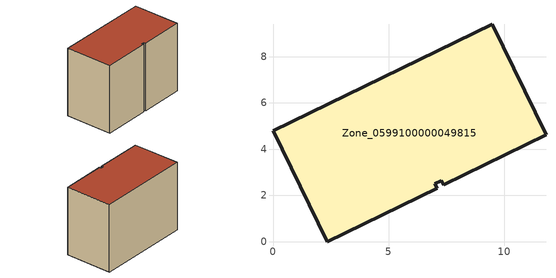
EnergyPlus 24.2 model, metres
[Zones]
Zone_0599100000049815
 floor ground (C_G): 7.38,2.46 7.26,2.64 7,2.51 7.09,2.32 2.34,0 0,4.79 9.47,9.4 11.8,4.62 z0
 wall outside (C_F): 2.34,0 7.09,2.32 7,2.51 7.26,2.64 7.38,2.46 11.8,4.62 9.47,9.4 0,4.79 2.34,0 z0:7.71
 roof outside (C_R): 7.26,2.64 7.38,2.46 11.8,4.62 9.47,9.4 0,4.79 2.34,0 7.09,2.32 7,2.51 z7.71
[BUILDING]
Pand.0599100000049815: North Axis=0; Terrain=City; Loads Convergence Tolerance Value=0.04; Temperature Convergence Tolerance Value=0.4; Solar Distribution=FullExterior; Maximum Number of Warmup Days=25; Minimum Number of Warmup Days=1
[Site:Location]
Rotterdam.The.Hague.AP_ZH_NLD Design_Conditions: Latitude=51.96; Longitude=4.45; Time Zone=1; Elevation=-4.5
[SITE:GROUNDTEMPERATURE:BUILDINGSURFACE]
18, 18, 18, 18, 18, 18, 18, 18, 18, 18, 18, 18
[MATERIAL] Thermal Absorptance=0.9; Solar Absorptance=0.7; Visible Absorptance=0.7
Name | Roughness | Thickness | Conductivity | Density | Specific Heat
G.TC.1975-1991 | MediumSmooth | 0.15 | 0.288461 | 540 | 1210
F.TC.1975-1991 | Rough | 0.3 | 0.230769 | 1920 | 840
R.TC.1975-1991 | MediumRough | 0.2 | 0.153846 | 1500 | 1000
[CONSTRUCTION]
C_G: G.TC.1975-1991
C_F: F.TC.1975-1991
C_R: R.TC.1975-1991
[ZONE]
Zone_0599100000049815: Type=1; Multiplier=1; Ceiling Height=Autocalculate; Volume=Autocalculate; Floor Area=autocalculate; Part of Total Floor Area=Yes
[ZONEINFILTRATION:DESIGNFLOWRATE]
Infil_Zone_0599100000049815: Zone or ZoneList or Space or SpaceList=Zone_0599100000049815; Schedule=AlwaysOn; Design Flow Rate Calculation Method=Flow/Area; Flow Rate per Floor Area=0.003; Constant Term Coefficient=1; Temperature Term Coefficient=0; Velocity Term Coefficient=0; Velocity Squared Term Coefficient=0
[HVACTEMPLATE:ZONE:IDEALLOADSAIRSYSTEM]
Zone_0599100000049815: Maximum Heating Supply Air Temperature=50; Minimum Cooling Supply Air Temperature=13; Maximum Heating Supply Air Humidity Ratio=0.0156; Minimum Cooling Supply Air Humidity Ratio=0.0077; Heating Limit=NoLimit; Cooling Limit=NoLimit; Dehumidification Control Type=ConstantSensibleHeatRatio; Cooling Sensible Heat Ratio=0.7; Dehumidification Setpoint=60; Humidification Control Type=None; Humidification Setpoint=30; Outdoor Air Method=None; Outdoor Air Flow Rate per Person=0.00944; Outdoor Air Flow Rate per Zone Floor Area=0; Outdoor Air Flow Rate per Zone=0; Demand Controlled Ventilation Type=None; Outdoor Air Economizer Type=NoEconomizer; Heat Recovery Type=None; Sensible Heat Recovery Effectiveness=0.7; Latent Heat Recovery Effectiveness=0.65
[ZONECONTROL:THERMOSTAT]
ThermostatControl_Zone_0599100000049815: Zone or ZoneList=Zone_0599100000049815; Control Type Schedule=DualSetpointControlType; Control 1=Thermostat_Zone_0599100000049815; Temperature Difference Between Cutout And Setpoint=0
[THERMOSTATSETPOINT:DUALSETPOINT]
Thermostat_Zone_0599100000049815: Heating Setpoint Temperature Schedule=HeatingSetpoint_Zone_0599100000049815; Cooling Setpoint Temperature Schedule=CoolingSetpoint_Zone_0599100000049815
[SCHEDULE:COMPACT]
HeatingSetpoint_Zone_0599100000049815: Through: 12/31, For: AllDays, Until: 24:00, 21
CoolingSetpoint_Zone_0599100000049815: Through: 12/31, For: AllDays, Until: 24:00, 24
DualSetpointControlType: Through: 12/31, For: AllDays, Until: 24:00, 4
AlwaysOn: Through: 12/31, For: AllDays, Until: 24:00, 1
